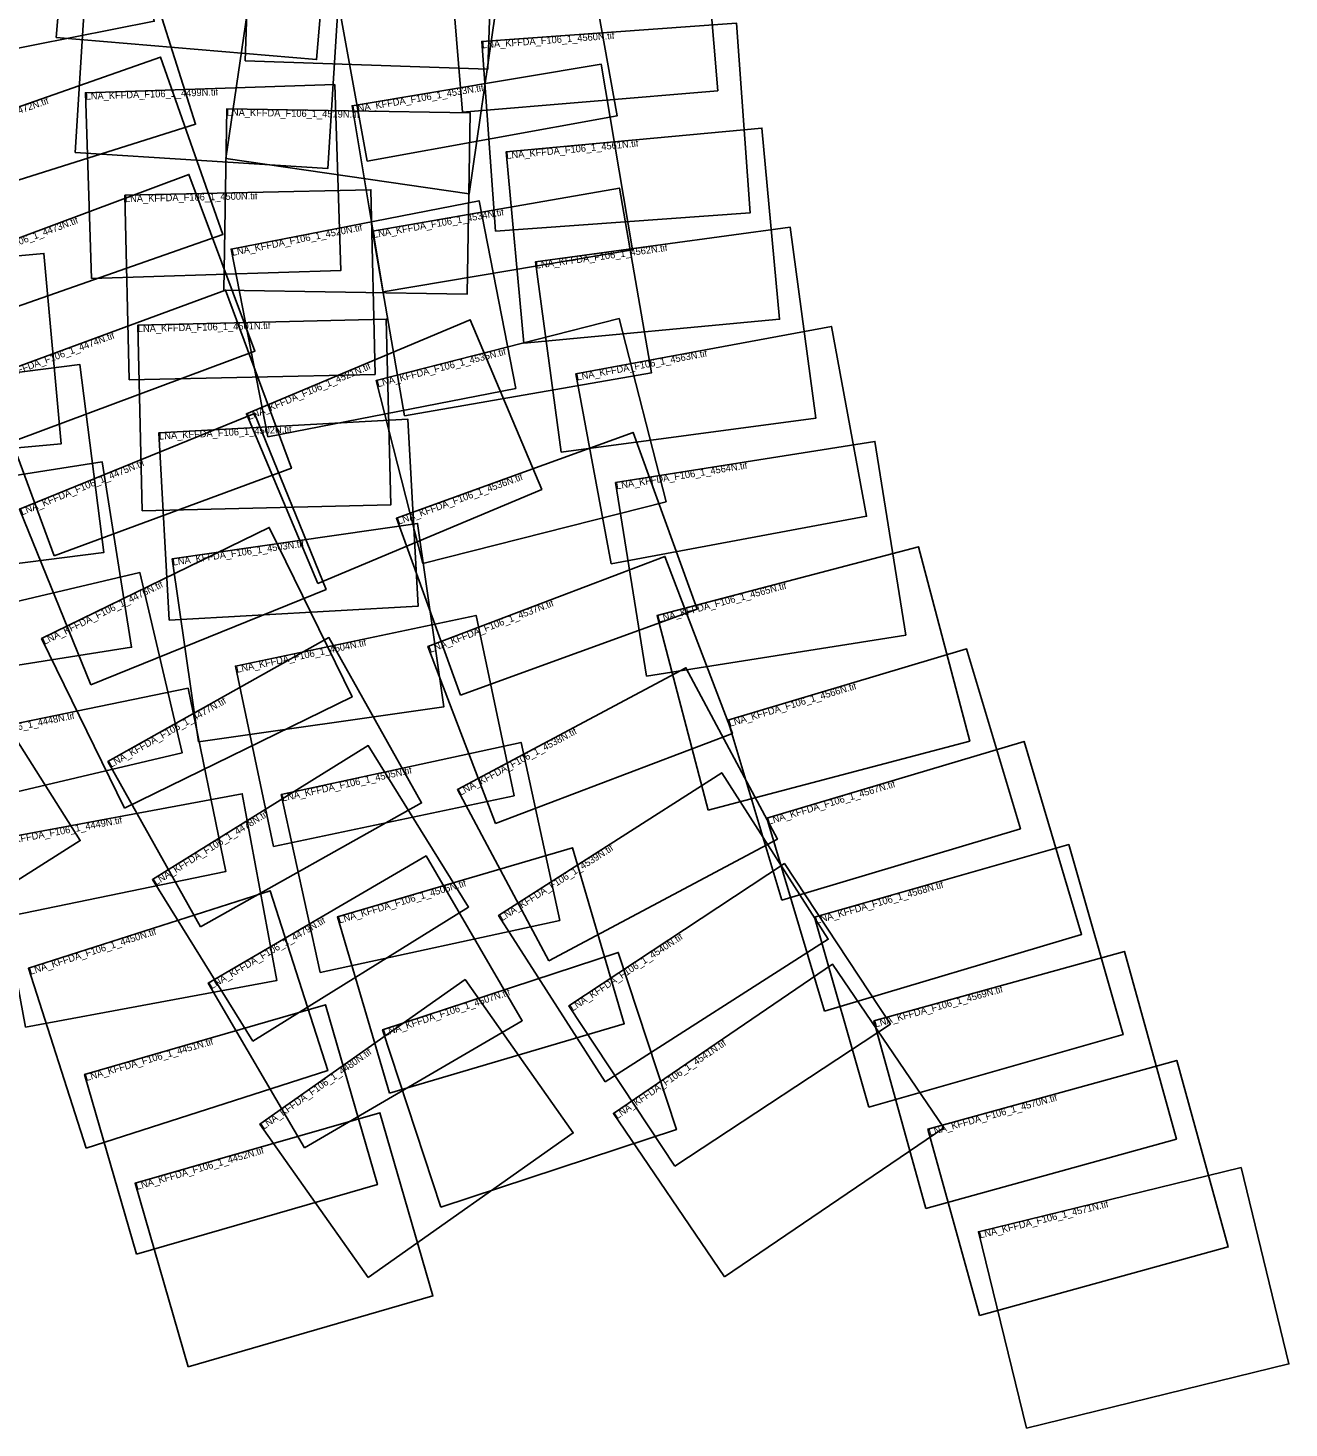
# Model space of a CAD drawing. Extents: x 426982 to 442014, y 298867 to 318951.
# Drawn here: x 432928 to 442014, y 298867 to 308960 of the extents above; entities that cross this region are included whole.
import ezdxf

# ---------------------------------------------------------------- set-up
doc = ezdxf.new("R2010")
doc.units = 0
doc.layers.add('Default', color=7, linetype='Continuous')

msp = doc.modelspace()

# ---------------------------------------------------------------- linework, layer by layer
at = {"layer": 'Default'}
for points in [[(432090, 308664), (431832, 309973), (433580, 310318), (433838, 309009)], [(433130, 308891), (433250, 310307), (435127, 310148), (435007, 308732)], [(434492, 308722), (434538, 310057), (436287, 309996), (436241, 308662)], [(436060, 308354), (435945, 309730), (437783, 309883), (437898, 308507)], [(435372, 308001), (435128, 309350), (436930, 309676), (437174, 308327)], [(432406, 307720), (432000, 309007), (433730, 309553), (434136, 308266)], [(433268, 308063), (433355, 309441), (435176, 309325), (435089, 307948)], [(434354, 308018), (434545, 309331), (436297, 309076), (436107, 307764)], [(436297, 307496), (436198, 308863), (438033, 308995), (438132, 307628)], [(432611, 306868), (432163, 308147), (433883, 308750), (434332, 307471)], [(435487, 307059), (435263, 308399), (437059, 308699), (437283, 307360)], [(433386, 307154), (433342, 308493), (435139, 308552), (435183, 307212)], [(434339, 307070), (434361, 308378), (436115, 308349), (436092, 307040)], [(436501, 306688), (436373, 308066), (438216, 308238), (438344, 306860)], [(432857, 305993), (432381, 307267), (434087, 307904), (434563, 306630)], [(433656, 306423), (433626, 307754), (435399, 307794), (435429, 306463)], [(435642, 306164), (435410, 307495), (437190, 307806), (437422, 306475)], [(434657, 306012), (434392, 307366), (436179, 307715), (436443, 306361)], [(436770, 305901), (436585, 307275), (438421, 307523), (438606, 306148)], [(431337, 305796), (431212, 307168), (433043, 307335), (433168, 305963)], [(433117, 305155), (432642, 306440), (434352, 307071), (434826, 305786)], [(433751, 305479), (433719, 306817), (435510, 306861), (435543, 305523)], [(435017, 304955), (434502, 306179), (436115, 306857), (436630, 305634)], [(435774, 305099), (435438, 306419), (437189, 306865), (437526, 305545)], [(437130, 305098), (436876, 306467), (438717, 306809), (438971, 305440)], [(431659, 304947), (431487, 306303), (433302, 306534), (433474, 305178)], [(433382, 304224), (432867, 305492), (434560, 306181), (435076, 304913)], [(433946, 304692), (433872, 306042), (435664, 306141), (435739, 304791)], [(436045, 304151), (435583, 305426), (437288, 306044), (437751, 304770)], [(437384, 304286), (437162, 305683), (439031, 305980), (439253, 304583)], [(431883, 304213), (431671, 305550), (433462, 305833), (433674, 304496)], [(433623, 303336), (433026, 304558), (434666, 305359), (435263, 304137)], [(434157, 303813), (433967, 305134), (435735, 305388), (435925, 304067)], [(437830, 303322), (437461, 304724), (439345, 305220), (439714, 303818)], [(436296, 303226), (435810, 304502), (437518, 305151), (438004, 303875)], [(432296, 303324), (431990, 304623), (433734, 305034), (434040, 303735)], [(434697, 303060), (434423, 304360), (436157, 304725), (436431, 303425)], [(434172, 302480), (433504, 303671), (435096, 304565), (435764, 303374)], [(438359, 302673), (437971, 303970), (439691, 304484), (440079, 303187)], [(436680, 302235), (436022, 303469), (437669, 304348), (438328, 303113)], [(431815, 302159), (431121, 303254), (432609, 304198), (433304, 303102)], [(432592, 302515), (432319, 303837), (434081, 304200), (434353, 302878)], [(435033, 302150), (434753, 303433), (436481, 303809), (436760, 302526)], [(438667, 301872), (438252, 303264), (440105, 303817), (440520, 302425)], [(434549, 301657), (433825, 302821), (435380, 303787), (436103, 302623)], [(437087, 301362), (436319, 302563), (437927, 303591), (438694, 302390)], [(432910, 301757), (432660, 303102), (434472, 303439), (434722, 302094)], [(434921, 300886), (434227, 302074), (435796, 302991), (436490, 301803)], [(435533, 301282), (435158, 302552), (436851, 303050), (437225, 301781)], [(438988, 301179), (438596, 302549), (440427, 303073), (440819, 301703)], [(437590, 300754), (436826, 301911), (438379, 302936), (439142, 301779)], [(433348, 300885), (432931, 302182), (434672, 302740), (435088, 301444)], [(435903, 300460), (435483, 301738), (437181, 302296), (437600, 301018)], [(439397, 300450), (439023, 301803), (440829, 302303), (441203, 300950)], [(437948, 299956), (437146, 301135), (438726, 302210), (439528, 301031)], [(435378, 299953), (434599, 301058), (436078, 302100), (436857, 300995)], [(433711, 300120), (433336, 301416), (435071, 301918), (435446, 300622)], [(439785, 299677), (439413, 301022), (441205, 301517), (441577, 300172)], [(434082, 299309), (433700, 300631), (435464, 301140), (435846, 299819)], [(440123, 298867), (439777, 300282), (441669, 300744), (442014, 299329)]]:
    msp.add_lwpolyline(points, close=True, dxfattribs=at)

# ---------------------------------------------------------------- texts
for s, rotation, p in [('LNA_KFFDA_F106_1_4560N.tif', 4.112, (436202, 308813)), ('LNA_KFFDA_F106_1_4533N.tif', 9.4938, (435271, 308349)), ('LNA_KFFDA_F106_1_4472N.tif', 19.3165, (432180, 308100)), ('LNA_KFFDA_F106_1_4499N.tif', 1.8615, (433344, 308443)), ('LNA_KFFDA_F106_1_4519N.tif', 359.0255, (434360, 308328)), ('LNA_KFFDA_F106_1_4561N.tif', 5.3378, (436377, 308016)), ('LNA_KFFDA_F106_1_4500N.tif', 1.291, (433627, 307704)), ('LNA_KFFDA_F106_1_4534N.tif', 9.8929, (435419, 307446)), ('LNA_KFFDA_F106_1_4473N.tif', 20.4784, (432399, 307220)), ('LNA_KFFDA_F106_1_4520N.tif', 11.045, (434402, 307317)), ('LNA_KFFDA_F106_1_4562N.tif', 7.6785, (436591, 307225)), ('LNA_KFFDA_F106_1_4501N.tif', 1.3998, (433720, 306767)), ('LNA_KFFDA_F106_1_4474N.tif', 20.2657, (432660, 306393)), ('LNA_KFFDA_F106_1_4535N.tif', 14.2907, (435450, 306370)), ('LNA_KFFDA_F106_1_4563N.tif', 10.5191, (436885, 306418)), ('LNA_KFFDA_F106_1_4521N.tif', 22.82, (434522, 306133)), ('LNA_KFFDA_F106_1_4502N.tif', 3.1616, (433874, 305992)), ('LNA_KFFDA_F106_1_4475N.tif', 22.1281, (432886, 305446)), ('LNA_KFFDA_F106_1_4564N.tif', 9.0368, (437170, 305634)), ('LNA_KFFDA_F106_1_4536N.tif', 19.9326, (435600, 305379)), ('LNA_KFFDA_F106_1_4503N.tif', 8.1879, (433974, 305084)), ('LNA_KFFDA_F106_1_4476N.tif', 26.0347, (433048, 304513)), ('LNA_KFFDA_F106_1_4565N.tif', 14.7543, (437473, 304675)), ('LNA_KFFDA_F106_1_4537N.tif', 20.831, (435828, 304455)), ('LNA_KFFDA_F106_1_4504N.tif', 11.8904, (434434, 304311)), ('LNA_KFFDA_F106_1_4566N.tif', 16.6324, (437986, 303922)), ('LNA_KFFDA_F106_1_4477N.tif', 29.2991, (433528, 303627)), ('LNA_KFFDA_F106_1_4448N.tif', 11.641, (432330, 303788)), ('LNA_KFFDA_F106_1_4538N.tif', 28.0704, (436045, 303425)), ('LNA_KFFDA_F106_1_4505N.tif', 12.2898, (434764, 303384)), ('LNA_KFFDA_F106_1_4567N.tif', 16.6289, (438266, 303216)), ('LNA_KFFDA_F106_1_4478N.tif', 31.8611, (433852, 302778)), ('LNA_KFFDA_F106_1_4449N.tif', 10.5249, (432670, 303053)), ('LNA_KFFDA_F106_1_4539N.tif', 32.5851, (436346, 302521)), ('LNA_KFFDA_F106_1_4506N.tif', 16.4245, (435173, 302504)), ('LNA_KFFDA_F106_1_4568N.tif', 15.9666, (438610, 302501)), ('LNA_KFFDA_F106_1_4479N.tif', 30.3062, (434252, 302030)), ('LNA_KFFDA_F106_1_4450N.tif', 17.7999, (432947, 302134)), ('LNA_KFFDA_F106_1_4540N.tif', 33.432, (436854, 301870)), ('LNA_KFFDA_F106_1_4507N.tif', 18.1803, (435499, 301691)), ('LNA_KFFDA_F106_1_4569N.tif', 15.4592, (439036, 301755)), ('LNA_KFFDA_F106_1_4451N.tif', 16.1419, (433349, 301368)), ('LNA_KFFDA_F106_1_4541N.tif', 34.2431, (437174, 301093)), ('LNA_KFFDA_F106_1_4480N.tif', 35.1615, (434628, 301017)), ('LNA_KFFDA_F106_1_4570N.tif', 15.4522, (439427, 300974)), ('LNA_KFFDA_F106_1_4452N.tif', 16.1104, (433714, 300583)), ('LNA_KFFDA_F106_1_4571N.tif', 13.7272, (439789, 300234))]:
    msp.add_text(s, height=50, rotation=rotation, dxfattribs=at).set_placement(p)

doc.saveas('drawing.dxf')
